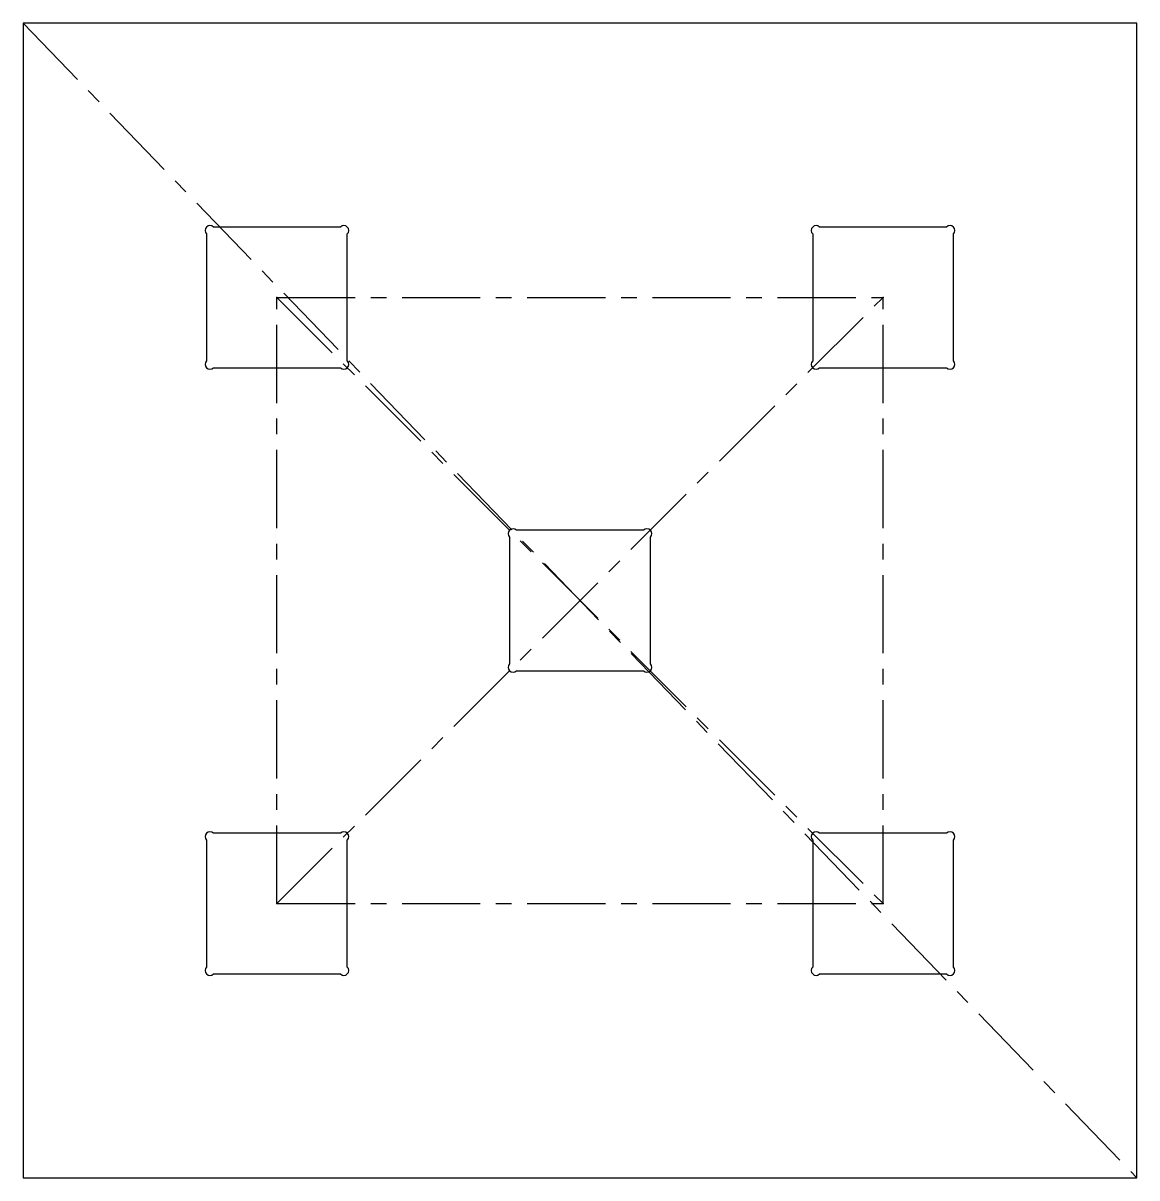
# Model space of a CAD drawing. Header units: inches. Extents: x -3.56 to 3.56, y -3.69 to 3.69.
import ezdxf

# ---------------------------------------------------------------- set-up
doc = ezdxf.new("R2010")
doc.units = ezdxf.units.IN
doc.header["$MEASUREMENT"] = 0
doc.header["$PDSIZE"] = -1
doc.linetypes.add('CENTERX2', pattern=[0.8, 0.5, -0.1, 0.1, -0.1])

msp = doc.modelspace()

# ---------------------------------------------------------------- linework, layer by layer
at = {"color": 7, "linetype": 'CENTERX2'}
for p, q in [((-3.56, 3.6913), (3.56, -3.6913)), ((-1.9375, -1.9375), (-1.9375, 1.9375)), ((-1.9375, 1.9375), (1.9375, 1.9375)), ((-1.9375, -1.9375), (1.9375, 1.9375)), ((-1.9375, 1.9375), (1.9375, -1.9375)), ((1.9375, -1.9375), (1.9375, 1.9375)), ((-1.9375, -1.9375), (1.9375, -1.9375))]:
    msp.add_line(p, q, dxfattribs=at)
at = {"color": 7, "linetype": 'Continuous', "lineweight": 25}
for p, q in [((3.56, 3.6913), (-3.56, 3.6913)), ((-3.56, 3.6913), (-3.56, -3.6913)), ((3.56, -3.6913), (3.56, 3.6913)), ((-1.5317, 2.3875), (-2.3433, 2.3875)), ((2.3433, 2.3875), (1.5317, 2.3875)), ((-2.3875, 2.3433), (-2.3875, 1.5317)), ((-1.4875, 1.5317), (-1.4875, 2.3433)), ((1.4875, 2.3433), (1.4875, 1.5317)), ((2.3875, 1.5317), (2.3875, 2.3433)), ((-2.3433, 1.4875), (-1.5317, 1.4875)), ((1.5317, 1.4875), (2.3433, 1.4875)), ((0.4058, 0.45), (-0.4058, 0.45)), ((-0.45, 0.4058), (-0.45, -0.4058)), ((0.45, -0.4058), (0.45, 0.4058)), ((-0.4058, -0.45), (0.4058, -0.45)), ((-2.3875, -1.5317), (-2.3875, -2.3433)), ((-1.5317, -1.4875), (-2.3433, -1.4875)), ((-1.4875, -2.3433), (-1.4875, -1.5317)), ((1.4875, -1.5317), (1.4875, -2.3433)), ((2.3433, -1.4875), (1.5317, -1.4875)), ((2.3875, -2.3433), (2.3875, -1.5317)), ((-2.3433, -2.3875), (-1.5317, -2.3875)), ((1.5317, -2.3875), (2.3433, -2.3875)), ((-3.56, -3.6913), (3.56, -3.6913))]:
    msp.add_line(p, q, dxfattribs=at)
for centre, radius, start, end in [((-2.3654, 2.3654), 0.0313, 45, 225), ((-1.5096, 2.3654), 0.0313, 315, 135), ((1.5096, 2.3654), 0.0313, 45, 225), ((2.3654, 2.3654), 0.0313, 315, 135), ((-2.3654, 1.5096), 0.0313, 135, 315), ((-1.5096, 1.5096), 0.0312, 225, 45), ((1.5096, 1.5096), 0.0313, 135, 315), ((2.3654, 1.5096), 0.0312, 225, 45), ((-0.4279, 0.4279), 0.0313, 45, 225), ((0.4279, 0.4279), 0.0313, 315, 135), ((-0.4279, -0.4279), 0.0313, 135, 315), ((0.4279, -0.4279), 0.0312, 225, 45), ((-2.3654, -1.5096), 0.0313, 45, 225), ((-1.5096, -1.5096), 0.0313, 315, 135), ((1.5096, -1.5096), 0.0313, 45, 225), ((2.3654, -1.5096), 0.0313, 315, 135), ((-2.3654, -2.3654), 0.0313, 135, 315), ((-1.5096, -2.3654), 0.0313, 225, 45), ((1.5096, -2.3654), 0.0313, 135, 315), ((2.3654, -2.3654), 0.0313, 225, 45)]:
    msp.add_arc(centre, radius, start, end, dxfattribs=at)
at = {"color": 7, "linetype": 'Continuous'}
for p in [(-1.9375, 1.9375), (1.9375, 1.9375), (0, 0), (-1.9375, -1.9375), (1.9375, -1.9375)]:
    msp.add_point(p, dxfattribs=at)

doc.saveas('drawing.dxf')
